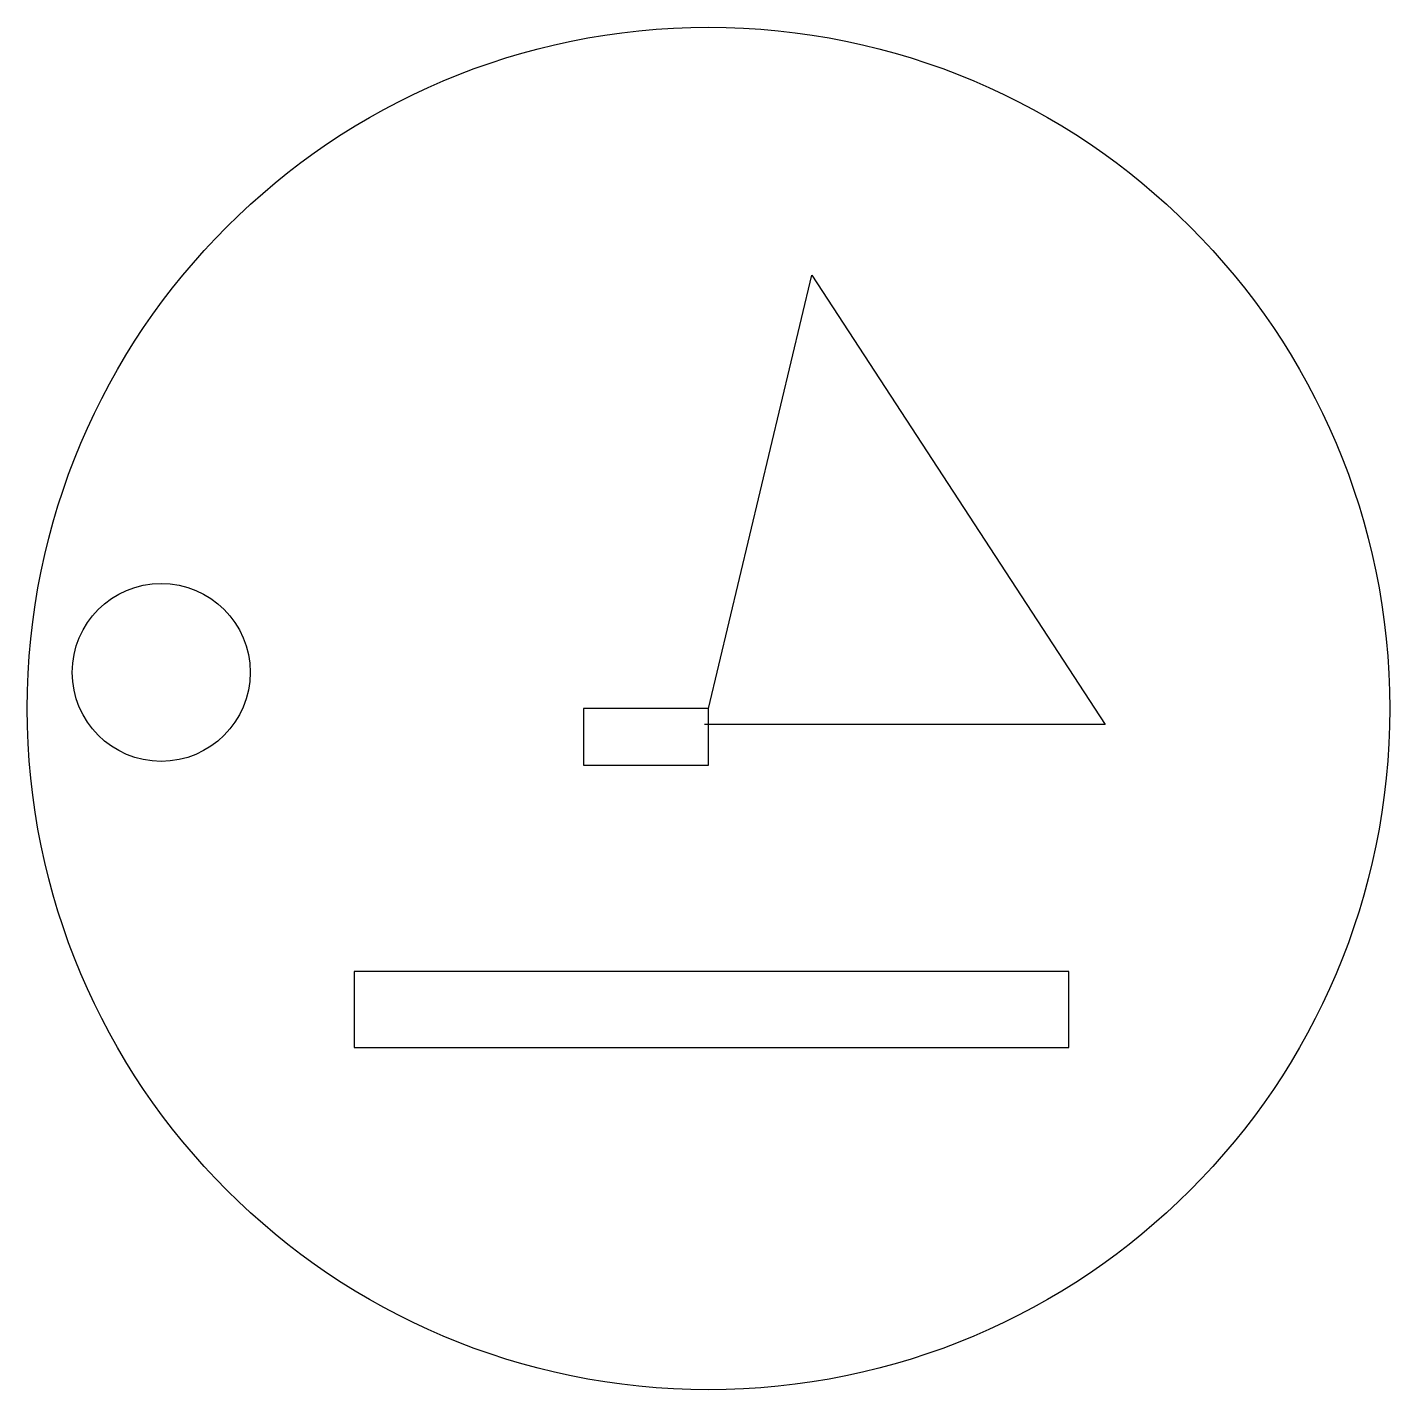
# Model space of a CAD drawing. Header units: inches. Extents: x -22.5 to 37.5, y -24.5 to 35.5.
import ezdxf

# ---------------------------------------------------------------- set-up
doc = ezdxf.new("R2010")
doc.units = ezdxf.units.IN
doc.header["$MEASUREMENT"] = 0
for name, color, linetype in [('DIMS', 1, 'Continuous'), ('OBJECT', 3, 'Continuous'), ('TEXT', 2, 'Continuous')]:
    doc.layers.add(name, color=color, linetype=linetype)

msp = doc.modelspace()

# ---------------------------------------------------------------- linework, layer by layer
at = {"layer": 'DIMS'}
msp.add_lwpolyline([(-8.11, -9.433), (23.375, -9.433), (23.375, -6.075), (-8.11, -6.075)], close=True, dxfattribs=at)
msp.add_circle((-16.6, 7.09), 3.917, dxfattribs=at)
at = {"layer": 'OBJECT'}
msp.add_lwpolyline([(2, 3), (7.5, 3), (7.5, 5.5), (2, 5.5)], close=True, dxfattribs=at)
at = {"layer": 'TEXT'}
for p, q in [((7.5, 5.5), (12.055, 24.585)), ((12.055, 24.585), (24.967, 4.793)), ((24.967, 4.793), (7.331, 4.793))]:
    msp.add_line(p, q, dxfattribs=at)
msp.add_circle((7.5, 5.5), 30, dxfattribs=at)

doc.saveas('drawing.dxf')
